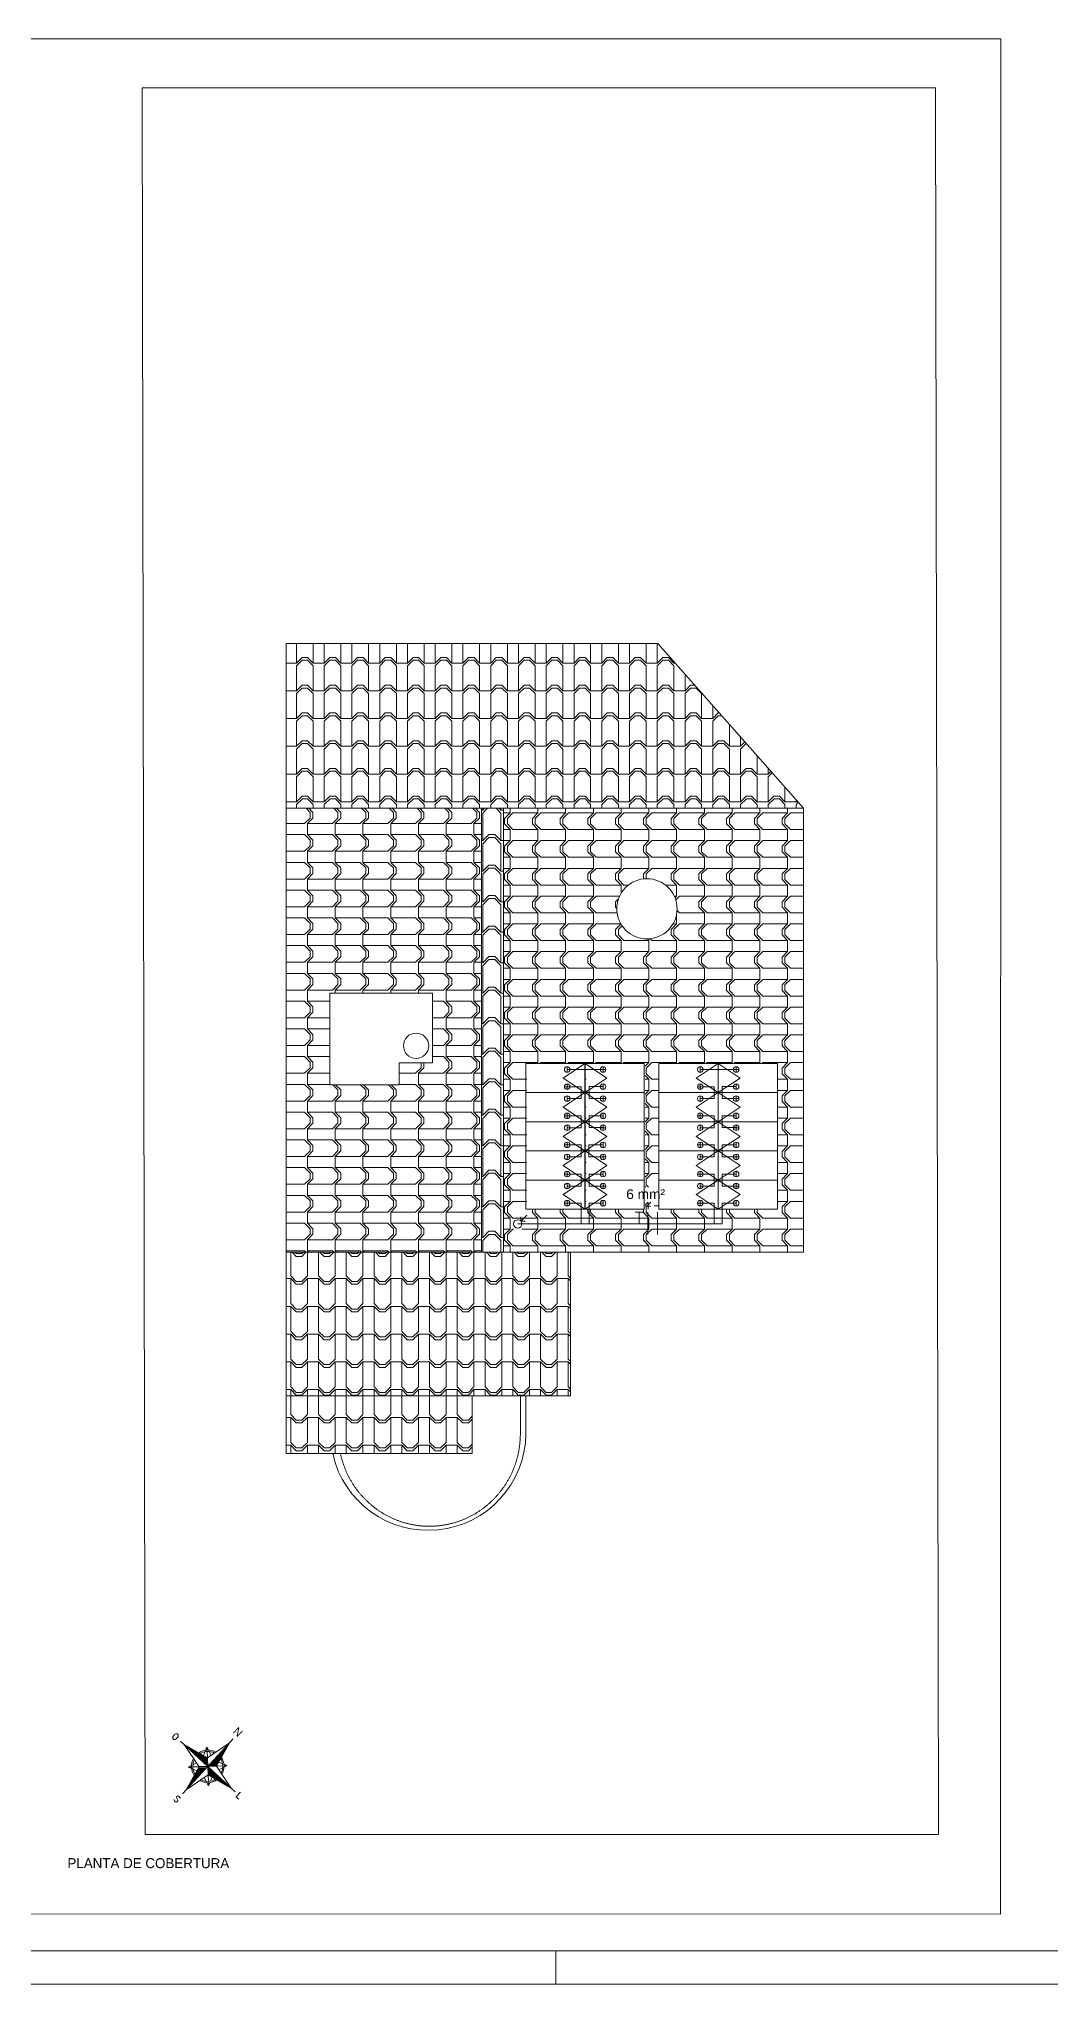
# Model space of a CAD drawing. Header units: centimetres. Extents: x -31425 to 547589, y -58792 to 172981.
# Drawn here: x 51111 to 87549, y 3453 to 73554 of the extents above; entities that cross this region are included whole.
import ezdxf

# ---------------------------------------------------------------- set-up
doc = ezdxf.new("R2010")
doc.units = ezdxf.units.CM
doc.layers.get('0').update_dxf_attribs({"color": 4})
for name, color, linetype in [('01', 1, 'Continuous'), ('Legenda_eletrica_predial|ELETRICA', 2, 'Continuous'), ('WY-LEGENDA_TEXTO', 2, 'Continuous')]:
    doc.layers.add(name, color=color, linetype=linetype)
doc.layers.add('AR-EQP-ACN', color=2, linetype='Continuous', lineweight=20)
doc.styles.add('arial', font='arial.ttf')
doc.styles.add('GOTHICE', font='gothice')
doc.styles.add('ROMANS', font='romans.shx', dxfattribs={"width": 1.5})

# ---------------------------------------------------------------- blocks, each defined once
blk = doc.blocks.new('*X110')
at = {"color": 0}
for p, q in [((0.003, 0.586), (0.005, 0.588)), ((0.003, 0.56), (0.01, 0.567)), ((0.003, 0.533), (0.015, 0.545)), ((0.003, 0.507), (0.02, 0.524)), ((0.003, 0.48), (0.025, 0.502)), ((0.003, 0.454), (0.03, 0.481)), ((0.003, 0.427), (0.035, 0.459)), ((0.003, 0.4), (0.04, 0.438)), ((0.003, 0.374), (0.045, 0.416)), ((0.003, 0.347), (0.05, 0.395)), ((0.003, 0.321), (0.055, 0.373)), ((0.003, 0.294), (0.06, 0.352)), ((0.003, 0.268), (0.065, 0.33)), ((0.003, 0.241), (0.07, 0.309)), ((0.003, 0.215), (0.075, 0.287)), ((0.003, 0.188), (0.08, 0.266)), ((0.003, 0.162), (0.085, 0.244)), ((0.003, 0.135), (0.09, 0.223)), ((0.003, 0.109), (0.095, 0.201)), ((0.003, 0.082), (0.1, 0.18)), ((0.003, 0.056), (0.105, 0.158)), ((0.003, 0.029), (0.11, 0.137)), ((0.003, 0.003), (0.115, 0.115))]:
    blk.add_line(p, q, dxfattribs=at)

msp = doc.modelspace()

# ---------------------------------------------------------------- hatches: boundary and pattern name
at = {"layer": '01', "lineweight": 5}
h = msp.add_hatch(dxfattribs=at)
h.set_pattern_fill('041', color=30, scale=1000, style=0, pattern_type=2)
h.set_pattern_definition([(45, (-19607.5, -5938.9), (-1000, 1000), [282.843, -1131.37]), (135, (-19007.5, -5938.9), (-1000, -1000), [282.843, -1131.37]), (45, (-19607.5, -5038.9), (-1000, 1000), [282.843, -1131.37]), (135, (-19007.5, -5038.9), (-1000, -1000), [282.843, -1131.37]), (45, (-19607.5, -4938.9), (-1000, 1000), [282.843, -1131.37]), (135, (-19007.5, -4938.9), (-1000, -1000), [282.843, -1131.37]), (45, (-19607.5, -4038.9), (-1000, 1000), [282.843, -1131.37]), (135, (-19007.5, -4038.9), (-1000, -1000), [282.843, -1131.37]), (0, (-19407.5, -4838.9), (0, 1000), [200, -800]), (0, (-19407.5, -5738.9), (0, 1000), [200, -800]), (90, (-19607.5, -5938.9), (-1000, 6e-14), [900, -100]), (90, (-19007.5, -5938.9), (-1000, 6e-14), [900, -100]), (0, (-19007.5, -5938.9), (0, 1000), [400, -600]), (0, (-19007.5, -4938.9), (0, 1000), [400, -600])])
h.paths.add_polyline_path([(60026.352, 51763.22), (73411.194, 51763.22), (78667.497, 45825.655), (60026.352, 45825.655)])
h = msp.add_hatch(dxfattribs=at)
h.set_pattern_fill('041', color=30, scale=1000, angle=270, style=0, pattern_type=2)
h.set_pattern_definition([(315, (6786.3, -3123.9), (1000, 1000), [282.843, -1131.37]), (45, (6786.3, -3723.9), (-1000, 1000), [282.843, -1131.37]), (315, (7686.3, -3123.9), (1000, 1000), [282.843, -1131.37]), (45, (7686.3, -3723.9), (-1000, 1000), [282.843, -1131.37]), (315, (7786.3, -3123.9), (1000, 1000), [282.843, -1131.37]), (45, (7786.3, -3723.9), (-1000, 1000), [282.843, -1131.37]), (315, (8686.3, -3123.9), (1000, 1000), [282.843, -1131.37]), (45, (8686.3, -3723.9), (-1000, 1000), [282.843, -1131.37]), (270, (7886.3, -3323.9), (1000, -2e-13), [200, -800]), (270, (6986.3, -3323.9), (1000, -2e-13), [200, -800]), (360, (6786.3, -3123.9), (2e-13, 1000), [900, -100]), (360, (6786.3, -3723.9), (2e-13, 1000), [900, -100]), (270, (6786.3, -3723.9), (1000, -2e-13), [400, -600]), (270, (7786.3, -3723.9), (1000, -2e-13), [400, -600])])
h.paths.add_polyline_path([(60026.352, 45825.655), (67061.443, 45825.655), (67061.443, 29825.655), (60026.352, 29825.655)])
h.paths.add_polyline_path([(65156.713, 37269.036, 1), (64246.112, 37269.036, 1)], flags=16)
edge = h.paths.add_edge_path()
edge.add_arc((64701.413, 37269.036), 455.3, 0, 360)
h.paths.add_polyline_path([(61592.838, 35859.356), (64092.838, 35859.356), (64092.838, 36659.356), (65292.838, 36659.356), (65292.838, 39159.356), (61592.838, 39159.356)])
h = msp.add_hatch(dxfattribs=at)
h.set_pattern_fill('041', color=30, scale=1100, style=0, pattern_type=2)
h.set_pattern_definition([(45, (-8798.4, -5938.9), (-1100, 1100), [311.127, -1244.508]), (135, (-8138.4, -5938.9), (-1100, -1100), [311.127, -1244.508]), (45, (-8798.4, -4948.9), (-1100, 1100), [311.127, -1244.508]), (135, (-8138.4, -4948.9), (-1100, -1100), [311.127, -1244.508]), (45, (-8798.4, -4838.9), (-1100, 1100), [311.127, -1244.508]), (135, (-8138.4, -4838.9), (-1100, -1100), [311.127, -1244.508]), (45, (-8798.4, -3848.9), (-1100, 1100), [311.127, -1244.508]), (135, (-8138.4, -3848.9), (-1100, -1100), [311.127, -1244.508]), (0, (-8578.4, -4728.9), (0, 1100), [220, -880]), (0, (-8578.4, -5718.9), (0, 1100), [220, -880]), (90, (-8798.4, -5938.9), (-1100, 7e-14), [990, -110]), (90, (-8138.4, -5938.9), (-1100, 7e-14), [990, -110]), (0, (-8138.4, -5938.9), (0, 1100), [440, -660]), (0, (-8138.4, -4838.9), (0, 1100), [440, -660])])
h.paths.add_polyline_path([(67061.443, 45825.655), (67849.188, 45825.655), (67849.188, 29825.655), (67061.443, 29825.655)])
h = msp.add_hatch(dxfattribs=at)
h.set_pattern_fill('041', color=30, scale=1000, angle=90, style=0, pattern_type=2)
h.set_pattern_definition([(135, (3091.6, -5938.9), (-1000, -1000), [282.843, -1131.37]), (225, (3091.6, -5338.9), (1000, -1000), [282.843, -1131.37]), (135, (2191.6, -5938.9), (-1000, -1000), [282.843, -1131.37]), (225, (2191.6, -5338.9), (1000, -1000), [282.843, -1131.37]), (135, (2091.6, -5938.9), (-1000, -1000), [282.843, -1131.37]), (225, (2091.6, -5338.9), (1000, -1000), [282.843, -1131.37]), (135, (1191.6, -5938.9), (-1000, -1000), [282.843, -1131.37]), (225, (1191.6, -5338.9), (1000, -1000), [282.843, -1131.37]), (90, (1991.6, -5738.9), (-1000, 6e-14), [200, -800]), (90, (2891.6, -5738.9), (-1000, 6e-14), [200, -800]), (180, (3091.6, -5938.9), (-1e-13, -1000), [900, -100]), (180, (3091.6, -5338.9), (-1e-13, -1000), [900, -100]), (90, (3091.6, -5338.9), (-1000, 6e-14), [400, -600]), (90, (2091.6, -5338.9), (-1000, 6e-14), [400, -600])])
h.paths.add_polyline_path([(67849.188, 45825.655), (78667.497, 45825.655), (78667.497, 29825.655), (70267.245, 29825.655), (67849.188, 29825.655)])
h.paths.add_polyline_path([(68466.948, 30794.669, 5.038324919), (68510.882, 30688.853), (73008.831, 30696.36), (73348.832, 30696.927), (76237.639, 30701.748), (76237.639, 31379.329), (77723.725, 31379.329), (77723.725, 32429.329), (77723.725, 33479.329), (77723.725, 34529.329), (77723.725, 35579.329), (77723.725, 36629.329), (75593.725, 36629.329), (75593.725, 36413.972), (75585.751, 36413.972), (75585.751, 36629.329), (73455.751, 36629.329), (73455.751, 35579.329), (73455.751, 34529.329), (73455.751, 33479.329), (73455.751, 32429.329), (73455.751, 32176.092), (72960.46, 32176.092), (72960.46, 32440.263), (72960.46, 33490.263), (72960.46, 34540.263), (72960.46, 35590.263), (72960.46, 36640.263), (70830.46, 36640.263), (70830.46, 36424.906), (70822.487, 36424.906), (70822.487, 36640.263), (68692.487, 36640.263), (68692.487, 35590.263), (68692.487, 34540.263), (68692.487, 33490.263), (68692.487, 32440.263), (68692.487, 31390.263), (70178.573, 31390.263), (70822.487, 31390.263), (70822.487, 32440.263), (70822.487, 33490.263), (70822.487, 34540.263), (70822.487, 35590.263), (70822.487, 36424.906), (70830.46, 36424.906), (70830.46, 35590.263), (70830.46, 34540.263), (70830.46, 33490.263), (70830.46, 32440.263), (70830.46, 31390.263), (71474.374, 31390.263), (72960.46, 31390.263), (72960.46, 31429.051), (72960.46, 31636.661), (73455.751, 31636.661), (73455.751, 31379.329), (74941.837, 31379.329), (75585.751, 31379.329), (75585.751, 32429.329), (75585.751, 33479.329), (75585.751, 34529.329), (75585.751, 35579.329), (75585.751, 36413.972), (75593.725, 36413.972), (75593.725, 35579.329), (75593.725, 34529.329), (75593.725, 33479.329), (75593.725, 32429.329), (75593.725, 31379.329), (76237.639, 31379.329), (76237.639, 30701.748), (73348.832, 30696.927), (73008.831, 30696.36), (68510.882, 30688.853, 0.198478664)], flags=16)
h.paths.add_polyline_path([(74106.981, 42204.715, 1), (71936.443, 42204.715, 1)], flags=16)
h = msp.add_hatch(dxfattribs=at)
h.set_pattern_fill('041', color=30, scale=1000, angle=180, style=0, pattern_type=2)
h.set_pattern_definition([(225, (6786.3, -3123.9), (1000, -1000), [282.843, -1131.37]), (315, (6186.3, -3123.9), (1000, 1000), [282.843, -1131.37]), (225, (6786.3, -4023.9), (1000, -1000), [282.843, -1131.37]), (315, (6186.3, -4023.9), (1000, 1000), [282.843, -1131.37]), (225, (6786.3, -4123.9), (1000, -1000), [282.843, -1131.37]), (315, (6186.3, -4123.9), (1000, 1000), [282.843, -1131.37]), (225, (6786.3, -5023.9), (1000, -1000), [282.843, -1131.37]), (315, (6186.3, -5023.9), (1000, 1000), [282.843, -1131.37]), (180, (6586.3, -4223.9), (-1e-13, -1000), [200, -800]), (180, (6586.3, -3323.9), (-1e-13, -1000), [200, -800]), (270, (6786.3, -3123.9), (1000, -2e-13), [900, -100]), (270, (6186.3, -3123.9), (1000, -2e-13), [900, -100]), (180, (6186.3, -3123.9), (-1e-13, -1000), [400, -600]), (180, (6186.3, -4123.9), (-1e-13, -1000), [400, -600])])
h.paths.add_polyline_path([(60026.352, 29825.655), (70267.245, 29825.655), (70267.245, 24658.591), (66724.803, 24658.591), (60026.352, 24658.591)])
h.paths.add_polyline_path([(60026.352, 24658.591), (66724.803, 24658.591), (66724.803, 22570.825), (60026.352, 22570.825)])

# ---------------------------------------------------------------- linework, layer by layer
at = {"lineweight": 5}
for p, q in [((20159.67, 73553.808), (85778.89, 73554.172)), ((85764.385, 5974.498), (85778.89, 73554.172)), ((20151.194, 5988.581), (85764.385, 5974.498)), ((18860.195, 4653.479), (157340.195, 4653.479)), ((69740.195, 3453.479), (69740.195, 4653.479)), ((15860.195, 3453.479), (158540.195, 3453.479))]:
    msp.add_line(p, q, dxfattribs=at)
at = {"color": 5, "lineweight": 5}
for p, q in [((73060.107, 31592.995), (73060.107, 31384.098)), ((72882.036, 31268.031), (72602.684, 31268.031)), ((72738.967, 31268.031), (72738.967, 30867.381)), ((73060.107, 31488.547), (72966.009, 31488.547)), ((73059.173, 31269.284), (73059.173, 30467.985)), ((73060.107, 31488.547), (73154.204, 31488.547)), ((73277.943, 31496.074), (73461.433, 31496.074)), ((73399.174, 31269.284), (73399.174, 30467.985))]:
    msp.add_line(p, q, dxfattribs=at)
at = {"color": 252, "lineweight": 5}
for p, q in [((56207.628, 12213.274), (58183.651, 10385.095)), ((56281.549, 10311.173), (58109.729, 12287.196)), ((57168.355, 12001.228), (57172.815, 11886.486)), ((56493.595, 11271.901), (56608.337, 11276.36)), ((56656.373, 11278.227), (56886.036, 11287.152)), ((56886.036, 11287.152), (57505.242, 11311.217)), ((57174.681, 11838.451), (57183.607, 11608.787)), ((57207.671, 10989.582), (57183.607, 11608.787)), ((57734.905, 11320.142), (57505.242, 11311.217)), ((57897.683, 11326.468), (57782.941, 11322.009)), ((57216.597, 10759.918), (57207.671, 10989.582)), ((57222.923, 10597.141), (57218.463, 10711.883))]:
    msp.add_line(p, q, dxfattribs=at)
for points in [[(56886.036, 11287.152), (56348.772, 12082.69), (57183.607, 11608.787), (57979.145, 12146.051), (57505.242, 11311.217), (58042.506, 10515.679), (57207.671, 10989.582), (56412.134, 10452.317), (56886.036, 11287.152)], [(57225.992, 11886.145), (57168.355, 12001.228), (57119.824, 11882.019)], [(56608.678, 11329.537), (56493.595, 11271.901), (56612.804, 11223.37)], [(56794.546, 11422.624), (56658.823, 11354.651)], [(57098.678, 11830.076), (57041.443, 11689.488)], [(57319.079, 11700.278), (57251.106, 11836)], [(57726.531, 11396.146), (57585.942, 11453.38)], [(57596.732, 11175.745), (57732.455, 11243.718)], [(57782.6, 11268.832), (57897.683, 11326.468), (57778.474, 11374.999)], [(56664.747, 11202.223), (56805.336, 11144.989)], [(57072.199, 10898.091), (57140.172, 10762.369)], [(57165.286, 10712.224), (57222.923, 10597.141), (57271.454, 10716.35)], [(57292.6, 10768.293), (57349.835, 10908.881)]]:
    msp.add_lwpolyline(points, dxfattribs=at)
at = {"color": 251, "lineweight": 5}
msp.add_arc((65138.867, 23328.941), 3521.466, 192.43220623, 359.1663078, dxfattribs=at)
at = {"color": 252, "lineweight": 5}
for radius, start, end in [(587.745, 150.64810395, 213.80305341), (539.673, 153.23564846, 211.2155089), (587.745, 60.64810395, 123.80305341), (539.673, 63.23564846, 121.2155089), (539.673, 333.23564846, 31.2155089), (587.745, 330.64810395, 33.80305341), (587.745, 240.64810395, 303.80305341), (539.673, 243.23564846, 301.2155089)]:
    msp.add_arc((57195.639, 11299.184), radius, start, end, dxfattribs=at)
at = {"color": 251, "lineweight": 5}
msp.add_open_spline([(61976.651, 22570.825), (61978.252, 22563.429), (61983.687, 22538.727), (61993.401, 22496.82), (62006.221, 22445.215), (62019.85, 22393.826), (62034.283, 22342.665), (62049.517, 22291.746), (62065.548, 22241.081), (62082.372, 22190.684), (62099.985, 22140.567), (62118.382, 22090.743), (62137.558, 22041.225), (62157.508, 21992.025), (62178.228, 21943.156), (62199.712, 21894.63), (62221.954, 21846.46), (62244.948, 21798.658), (62268.689, 21751.237), (62293.171, 21704.208), (62318.387, 21657.582), (62344.331, 21611.373), (62370.996, 21565.592), (62398.376, 21520.251), (62426.462, 21475.36), (62455.249, 21430.932), (62484.728, 21386.977), (62514.893, 21343.508), (62545.734, 21300.534), (62577.245, 21258.067), (62609.418, 21216.118), (62642.243, 21174.697), (62675.713, 21133.815), (62709.819, 21093.481), (62744.553, 21053.707), (62779.905, 21014.503), (62815.866, 20975.878), (62852.427, 20937.842), (62889.58, 20900.405), (62927.313, 20863.575), (62965.619, 20827.364), (63004.486, 20791.779), (63043.905, 20756.829), (63083.866, 20722.525), (63124.359, 20688.873), (63165.373, 20655.883), (63206.898, 20623.563), (63248.923, 20591.921), (63291.438, 20560.964), (63334.431, 20530.702), (63377.892, 20501.142), (63421.81, 20472.29), (63466.174, 20444.154), (63510.972, 20416.742), (63556.193, 20390.06), (63601.825, 20364.115), (63647.856, 20338.913), (63694.276, 20314.461), (63741.072, 20290.765), (63788.232, 20267.83), (63835.745, 20245.664), (63883.598, 20224.27), (63931.779, 20203.655), (63980.277, 20183.823), (64029.077, 20164.78), (64078.169, 20146.531), (64127.54, 20129.08), (64177.178, 20112.431), (64227.068, 20096.588), (64277.2, 20081.556), (64327.561, 20067.338), (64378.137, 20053.939), (64428.915, 20041.36), (64479.884, 20029.606), (64531.03, 20018.678), (64582.34, 20008.581), (64633.801, 19999.317), (64685.4, 19990.887), (64737.124, 19983.294), (64788.961, 19976.541), (64840.896, 19970.627), (64892.916, 19965.556), (64945.01, 19961.328), (64997.163, 19957.944), (65049.362, 19955.406), (65101.594, 19953.713), (65153.845, 19952.866), (65206.104, 19952.866), (65258.356, 19953.713), (65310.588, 19955.406), (65362.787, 19957.944), (65414.939, 19961.328), (65467.033, 19965.556), (65519.054, 19970.627), (65570.989, 19976.541), (65622.825, 19983.294), (65674.549, 19990.887), (65726.148, 19999.317), (65777.609, 20008.581), (65828.919, 20018.678), (65880.065, 20029.606), (65931.034, 20041.36), (65981.813, 20053.939), (66032.389, 20067.338), (66082.749, 20081.556), (66132.881, 20096.588), (66182.772, 20112.431), (66232.409, 20129.08), (66281.78, 20146.531), (66330.872, 20164.78), (66379.673, 20183.823), (66428.17, 20203.655), (66476.351, 20224.27), (66524.204, 20245.664), (66571.717, 20267.83), (66618.877, 20290.765), (66665.673, 20314.461), (66712.093, 20338.913), (66758.125, 20364.115), (66803.757, 20390.06), (66848.977, 20416.742), (66893.775, 20444.154), (66938.139, 20472.29), (66982.057, 20501.142), (67025.518, 20530.702), (67068.512, 20560.964), (67111.026, 20591.921), (67153.052, 20623.563), (67194.577, 20655.883), (67235.591, 20688.873), (67276.083, 20722.525), (67316.044, 20756.829), (67355.464, 20791.779), (67394.331, 20827.364), (67432.636, 20863.575), (67470.37, 20900.405), (67507.522, 20937.842), (67544.083, 20975.878), (67580.045, 21014.503), (67615.397, 21053.707), (67650.13, 21093.481), (67684.236, 21133.815), (67717.706, 21174.697), (67750.532, 21216.118), (67782.704, 21258.067), (67814.215, 21300.534), (67845.057, 21343.508), (67875.221, 21386.977), (67904.7, 21430.932), (67933.487, 21475.36), (67961.574, 21520.251), (67988.953, 21565.592), (68015.618, 21611.373), (68041.562, 21657.582), (68066.778, 21704.208), (68091.26, 21751.237), (68115.001, 21798.658), (68137.996, 21846.46), (68160.238, 21894.63), (68181.721, 21943.156), (68202.441, 21992.025), (68222.391, 22041.225), (68241.567, 22090.743), (68259.964, 22140.567), (68277.577, 22190.684), (68294.401, 22241.081), (68310.432, 22291.746), (68325.666, 22342.665), (68340.1, 22393.826), (68353.728, 22445.215), (68366.548, 22496.82), (68378.557, 22548.626), (68389.751, 22600.622), (68400.127, 22652.793), (68409.683, 22705.126), (68418.417, 22757.609), (68426.326, 22810.227), (68433.407, 22862.967), (68439.66, 22915.815), (68445.082, 22968.758), (68449.673, 23021.784), (68453.43, 23074.877), (68456.357, 23128.024), (68458.433, 23181.212), (68459.733, 23234.428), (68459.894, 23269.914), (68459.975, 23287.657), (68459.975, 23287.657), (68459.975, 23287.657), (68459.975, 23287.657)], degree=3, knots=[722.280942645, 722.280942645, 722.280942645, 722.280942645, 744.980908008, 798.159052585, 851.330119965, 904.493677429, 957.649299692, 1010.796569337, 1063.935077222, 1117.064422901, 1170.184215018, 1223.294071705, 1276.393620968, 1329.482501057, 1382.560360841, 1435.626860158, 1488.681670165, 1541.724473674, 1594.754965474, 1647.772852648, 1700.777854874, 1753.769704714, 1806.748147896, 1859.712943576, 1912.663864589, 1965.600697696, 2018.523243803, 2071.431318177, 2124.324750645, 2177.203385775, 2230.067083051, 2282.915717028, 2335.749177469, 2388.567369474, 2441.370213589, 2494.157645905, 2546.929618132, 2599.686097667, 2652.427067641, 2705.152526954, 2757.862490288, 2810.556988108, 2863.236066648, 2915.89978788, 2968.548229463, 3021.181484679, 3073.799662355, 3126.402886767, 3178.991297522, 3231.565049434, 3284.124312378, 3336.669271128, 3389.200125182, 3441.717088569, 3494.220389641, 3546.710270849, 3599.186988508, 3651.65081254, 3704.102026208, 3756.540925833, 3808.967820498, 3861.383031735, 3913.786893204, 3966.179750353, 4018.561960069, 4070.933890312, 4123.295919742, 4175.648437332, 4227.991841966, 4280.326542031, 4332.652954997, 4384.971506984, 4437.282632323, 4489.586773106, 4541.884378727, 4594.175905415, 4646.461815759, 4698.742578229, 4751.018666682, 4803.290559874, 4855.558740955, 4907.823696964, 4960.085918322, 5012.345898318, 5064.60413259, 5116.861118605, 5169.117355144, 5221.373341769, 5273.629578307, 5325.886564323, 5378.144798595, 5430.404778591, 5482.666999949, 5534.931955958, 5587.200137039, 5639.472030231, 5691.748118684, 5744.028881153, 5796.314791498, 5848.606318186, 5900.903923807, 5953.20806459, 6005.519189929, 6057.837741916, 6110.164154882, 6162.498854947, 6214.842259581, 6267.194777171, 6319.556806601, 6371.928736844, 6424.31094656, 6476.703803709, 6529.107665178, 6581.522876415, 6633.94977108, 6686.388670705, 6738.839884373, 6791.303708405, 6843.780426064, 6896.270307272, 6948.773608344, 7001.290571731, 7053.821425785, 7106.366384535, 7158.925647479, 7211.499399391, 7264.087810146, 7316.691034558, 7369.309212234, 7421.94246745, 7474.590909033, 7527.254630265, 7579.933708805, 7632.628206625, 7685.338169959, 7738.063629272, 7790.804599246, 7843.561078781, 7896.333051008, 7949.120483324, 8001.923327439, 8054.741519444, 8107.574979885, 8160.423613862, 8213.287311138, 8266.165946268, 8319.059378735, 8371.967453109, 8424.889999217, 8477.826832324, 8530.777753337, 8583.742549017, 8636.720992199, 8689.712842039, 8742.717844265, 8795.735731439, 8848.766223239, 8901.809026748, 8954.863836755, 9007.930336072, 9061.008195856, 9114.097075945, 9167.196625208, 9220.306481895, 9273.426274012, 9326.555619691, 9379.694127576, 9432.84139722, 9485.997019484, 9539.160576947, 9592.331644328, 9645.509788905, 9698.694570952, 9751.885544174, 9805.082256151, 9858.284248791, 9911.491058781, 9964.702218046, 10017.917254217, 10071.135691094, 10124.357049122, 10177.58084586, 10230.806596459, 10284.033814145, 10337.262010693, 10390.490696913, 10390.490696913, 10390.490696913, 10390.508825361, 10390.508825361, 10390.508825361, 10390.508825361], dxfattribs=at)
at = {"layer": '01', "color": 30, "lineweight": 5}
for p, q in [((78667.497, 45825.655), (73411.194, 51763.22)), ((67061.443, 29825.655), (67061.443, 45825.655)), ((67849.188, 29825.655), (67849.188, 45825.655))]:
    msp.add_line(p, q, dxfattribs=at)
at = {"layer": '01', "color": 251, "lineweight": 5}
for p, q in [((68658.981, 36629.329), (68658.981, 35579.329)), ((70788.981, 36629.329), (68658.981, 36629.329)), ((70788.981, 36629.329), (70004.11, 36104.329)), ((70788.981, 35579.329), (70788.981, 36629.329)), ((72926.954, 36629.329), (70796.954, 36629.329)), ((70796.954, 36629.329), (70796.954, 35579.329)), ((71581.825, 36104.329), (70796.954, 36629.329)), ((72926.954, 35579.329), (72926.954, 36629.329)), ((73455.751, 36629.329), (73455.751, 35579.329)), ((75585.751, 36629.329), (73455.751, 36629.329)), ((75585.751, 36629.329), (74800.88, 36104.329)), ((75585.751, 35579.329), (75585.751, 36629.329)), ((77723.725, 36629.329), (75593.725, 36629.329)), ((75593.725, 36629.329), (75593.725, 35579.329)), ((76378.596, 36104.329), (75593.725, 36629.329)), ((77723.725, 35579.329), (77723.725, 36629.329)), ((70004.11, 36104.329), (70788.981, 35579.329)), ((70796.954, 35579.329), (71581.825, 36104.329)), ((74800.88, 36104.329), (75585.751, 35579.329)), ((75593.725, 35579.329), (76378.596, 36104.329)), ((68658.981, 35579.329), (70788.981, 35579.329)), ((68658.981, 35579.329), (68658.981, 34529.329)), ((70788.981, 35579.329), (68658.981, 35579.329)), ((70788.981, 35579.329), (70004.11, 35054.329)), ((70004.11, 35054.329), (70788.981, 34529.329)), ((70788.981, 34529.329), (70788.981, 35579.329)), ((70796.954, 35579.329), (72926.954, 35579.329)), ((72926.954, 35579.329), (70796.954, 35579.329)), ((70796.954, 35579.329), (70796.954, 34529.329)), ((71581.825, 35054.329), (70796.954, 35579.329)), ((70796.954, 34529.329), (71581.825, 35054.329)), ((72926.954, 34529.329), (72926.954, 35579.329)), ((73455.751, 35579.329), (75585.751, 35579.329)), ((73455.751, 35579.329), (73455.751, 34529.329)), ((75585.751, 35579.329), (73455.751, 35579.329)), ((75585.751, 35579.329), (74800.88, 35054.329)), ((74800.88, 35054.329), (75585.751, 34529.329)), ((75585.751, 34529.329), (75585.751, 35579.329)), ((75593.725, 35579.329), (77723.725, 35579.329)), ((77723.725, 35579.329), (75593.725, 35579.329)), ((75593.725, 35579.329), (75593.725, 34529.329)), ((76378.596, 35054.329), (75593.725, 35579.329)), ((75593.725, 34529.329), (76378.596, 35054.329)), ((77723.725, 34529.329), (77723.725, 35579.329)), ((68658.981, 34529.329), (68658.981, 33479.329)), ((70788.981, 34529.329), (68658.981, 34529.329)), ((68658.981, 34529.329), (70788.981, 34529.329)), ((70788.981, 34529.329), (70004.11, 34004.329)), ((70788.981, 33479.329), (70788.981, 34529.329)), ((72926.954, 34529.329), (70796.954, 34529.329)), ((70796.954, 34529.329), (70796.954, 33479.329)), ((71581.825, 34004.329), (70796.954, 34529.329)), ((70796.954, 34529.329), (72926.954, 34529.329)), ((72926.954, 33479.329), (72926.954, 34529.329)), ((73455.751, 34529.329), (73455.751, 33479.329)), ((75585.751, 34529.329), (73455.751, 34529.329)), ((73455.751, 34529.329), (75585.751, 34529.329)), ((75585.751, 34529.329), (74800.88, 34004.329)), ((75585.751, 33479.329), (75585.751, 34529.329)), ((77723.725, 34529.329), (75593.725, 34529.329)), ((75593.725, 34529.329), (75593.725, 33479.329)), ((76378.596, 34004.329), (75593.725, 34529.329)), ((75593.725, 34529.329), (77723.725, 34529.329)), ((77723.725, 33479.329), (77723.725, 34529.329)), ((70004.11, 34004.329), (70788.981, 33479.329)), ((70796.954, 33479.329), (71581.825, 34004.329)), ((74800.88, 34004.329), (75585.751, 33479.329)), ((75593.725, 33479.329), (76378.596, 34004.329)), ((68658.981, 33479.329), (68658.981, 32429.329)), ((70788.981, 33479.329), (68658.981, 33479.329)), ((68658.981, 33479.329), (70788.981, 33479.329)), ((70788.981, 33479.329), (70004.11, 32954.329)), ((70004.11, 32954.329), (70788.981, 32429.329)), ((70788.981, 32429.329), (70788.981, 33479.329)), ((70796.954, 33479.329), (72926.954, 33479.329)), ((72926.954, 33479.329), (70796.954, 33479.329)), ((70796.954, 33479.329), (70796.954, 32429.329)), ((71581.825, 32954.329), (70796.954, 33479.329)), ((70796.954, 32429.329), (71581.825, 32954.329)), ((72926.954, 32429.329), (72926.954, 33479.329)), ((73455.751, 33479.329), (73455.751, 32429.329)), ((75585.751, 33479.329), (73455.751, 33479.329)), ((73455.751, 33479.329), (75585.751, 33479.329)), ((75585.751, 33479.329), (74800.88, 32954.329)), ((74800.88, 32954.329), (75585.751, 32429.329)), ((75585.751, 32429.329), (75585.751, 33479.329)), ((75593.725, 33479.329), (77723.725, 33479.329)), ((77723.725, 33479.329), (75593.725, 33479.329)), ((75593.725, 33479.329), (75593.725, 32429.329)), ((76378.596, 32954.329), (75593.725, 33479.329)), ((75593.725, 32429.329), (76378.596, 32954.329)), ((77723.725, 32429.329), (77723.725, 33479.329)), ((68658.981, 32429.329), (68658.981, 31379.329)), ((70788.981, 32429.329), (68658.981, 32429.329)), ((68658.981, 32429.329), (70788.981, 32429.329)), ((70788.981, 32429.329), (70004.11, 31904.329)), ((70788.981, 31379.329), (70788.981, 32429.329)), ((70796.954, 32429.329), (72926.954, 32429.329)), ((72926.954, 32429.329), (70796.954, 32429.329)), ((70796.954, 32429.329), (70796.954, 31379.329)), ((71581.825, 31904.329), (70796.954, 32429.329)), ((72926.954, 31379.329), (72926.954, 32429.329)), ((73455.751, 32429.329), (73455.751, 31379.329)), ((75585.751, 32429.329), (73455.751, 32429.329)), ((73455.751, 32429.329), (75585.751, 32429.329)), ((75585.751, 32429.329), (74800.88, 31904.329)), ((75585.751, 31379.329), (75585.751, 32429.329)), ((75593.725, 32429.329), (77723.725, 32429.329)), ((77723.725, 32429.329), (75593.725, 32429.329)), ((75593.725, 32429.329), (75593.725, 31379.329)), ((76378.596, 31904.329), (75593.725, 32429.329)), ((77723.725, 31379.329), (77723.725, 32429.329)), ((70004.11, 31904.329), (70788.981, 31379.329)), ((70796.954, 31379.329), (71581.825, 31904.329)), ((74800.88, 31904.329), (75585.751, 31379.329)), ((75593.725, 31379.329), (76378.596, 31904.329)), ((68658.981, 31379.329), (70788.981, 31379.329)), ((70796.954, 31379.329), (72926.954, 31379.329)), ((73455.751, 31379.329), (75585.751, 31379.329)), ((75593.725, 31379.329), (77723.725, 31379.329)), ((68459.975, 23287.657), (68459.975, 24658.591)), ((68659.96, 23277.703), (68659.96, 24658.591))]:
    msp.add_line(p, q, dxfattribs=at)
at = {"layer": '01', "color": 168, "lineweight": 5}
for p, q in [((70145.067, 36513.972), (70145.067, 36313.972)), ((71440.868, 36313.972), (71440.868, 36513.972)), ((74941.837, 36513.972), (74941.837, 36313.972)), ((76237.639, 36313.972), (76237.639, 36513.972)), ((70245.067, 35794.685), (70045.067, 35794.685)), ((70145.067, 35894.685), (70145.067, 35694.685)), ((71340.868, 36413.972), (71540.868, 36413.972)), ((71440.868, 35694.685), (71440.868, 35894.685)), ((75041.837, 35794.685), (74841.837, 35794.685)), ((74941.837, 35894.685), (74941.837, 35694.685)), ((76137.639, 36413.972), (76337.639, 36413.972)), ((76237.639, 35694.685), (76237.639, 35894.685)), ((70145.067, 35463.972), (70145.067, 35263.972)), ((71340.868, 35363.972), (71540.868, 35363.972)), ((71440.868, 35263.972), (71440.868, 35463.972)), ((74941.837, 35463.972), (74941.837, 35263.972)), ((76137.639, 35363.972), (76337.639, 35363.972)), ((76237.639, 35263.972), (76237.639, 35463.972)), ((70245.067, 34744.685), (70045.067, 34744.685)), ((70145.067, 34844.685), (70145.067, 34644.685)), ((70145.067, 34413.972), (70145.067, 34213.972)), ((71440.868, 34644.685), (71440.868, 34844.685)), ((71440.868, 34213.972), (71440.868, 34413.972)), ((75041.837, 34744.685), (74841.837, 34744.685)), ((74941.837, 34844.685), (74941.837, 34644.685)), ((74941.837, 34413.972), (74941.837, 34213.972)), ((76237.639, 34644.685), (76237.639, 34844.685)), ((76237.639, 34213.972), (76237.639, 34413.972)), ((70245.067, 33694.685), (70045.067, 33694.685)), ((70145.067, 33794.685), (70145.067, 33594.685)), ((71340.868, 34313.972), (71540.868, 34313.972)), ((71440.868, 33594.685), (71440.868, 33794.685)), ((75041.837, 33694.685), (74841.837, 33694.685)), ((74941.837, 33794.685), (74941.837, 33594.685)), ((76137.639, 34313.972), (76337.639, 34313.972)), ((76237.639, 33594.685), (76237.639, 33794.685)), ((70145.067, 33363.972), (70145.067, 33163.972)), ((71340.868, 33263.972), (71540.868, 33263.972)), ((71440.868, 33163.972), (71440.868, 33363.972)), ((74941.837, 33363.972), (74941.837, 33163.972)), ((76137.639, 33263.972), (76337.639, 33263.972)), ((76237.639, 33163.972), (76237.639, 33363.972)), ((70245.067, 32644.685), (70045.067, 32644.685)), ((70145.067, 32744.685), (70145.067, 32544.685)), ((70145.067, 32313.972), (70145.067, 32113.972)), ((71440.868, 32544.685), (71440.868, 32744.685)), ((71440.868, 32113.972), (71440.868, 32313.972)), ((75041.837, 32644.685), (74841.837, 32644.685)), ((74941.837, 32744.685), (74941.837, 32544.685)), ((74941.837, 32313.972), (74941.837, 32113.972)), ((76237.639, 32544.685), (76237.639, 32744.685)), ((76237.639, 32113.972), (76237.639, 32313.972)), ((70245.067, 31594.685), (70045.067, 31594.685)), ((70145.067, 31694.685), (70145.067, 31494.685)), ((71340.868, 32213.972), (71540.868, 32213.972)), ((71440.868, 31494.685), (71440.868, 31694.685)), ((75041.837, 31594.685), (74841.837, 31594.685)), ((74941.837, 31694.685), (74941.837, 31494.685)), ((76137.639, 32213.972), (76337.639, 32213.972)), ((76237.639, 31494.685), (76237.639, 31694.685))]:
    msp.add_line(p, q, dxfattribs=at)
at = {"layer": '01', "color": 5, "lineweight": 5}
for p, q in [((70145.067, 36413.972), (71440.868, 36413.972)), ((70648.644, 35794.685), (70145.067, 35794.685)), ((70648.644, 35363.972), (70648.644, 35794.685)), ((71439.882, 35797.552), (70936.305, 35797.552)), ((70936.305, 35797.552), (70936.305, 35366.838)), ((74941.837, 36413.972), (76237.639, 36413.972)), ((75445.415, 35794.685), (74941.837, 35794.685)), ((75445.415, 35363.972), (75445.415, 35794.685)), ((76236.653, 35797.552), (75733.076, 35797.552)), ((75733.076, 35797.552), (75733.076, 35366.838)), ((70145.067, 35363.972), (70648.644, 35363.972)), ((70936.305, 35366.838), (71439.882, 35366.838)), ((74941.837, 35363.972), (75445.415, 35363.972)), ((75733.076, 35366.838), (76236.653, 35366.838)), ((70648.644, 34744.685), (70145.067, 34744.685)), ((70648.644, 34313.972), (70648.644, 34744.685)), ((71442.477, 34748.156), (70938.9, 34748.156)), ((70938.9, 34748.156), (70938.9, 34317.442)), ((75445.415, 34744.685), (74941.837, 34744.685)), ((75445.415, 34313.972), (75445.415, 34744.685)), ((76239.248, 34748.156), (75735.67, 34748.156)), ((75735.67, 34748.156), (75735.67, 34317.442)), ((70145.067, 34313.972), (70648.644, 34313.972)), ((70648.644, 33694.685), (70145.067, 33694.685)), ((70648.644, 33263.972), (70648.644, 33694.685)), ((71435.27, 33694.292), (70931.693, 33694.292)), ((70931.693, 33694.292), (70931.693, 33263.578)), ((70938.9, 34317.442), (71442.477, 34317.442)), ((74941.837, 34313.972), (75445.415, 34313.972)), ((75445.415, 33694.685), (74941.837, 33694.685)), ((75445.415, 33263.972), (75445.415, 33694.685)), ((76232.041, 33694.292), (75728.464, 33694.292)), ((75728.464, 33694.292), (75728.464, 33263.578)), ((75735.67, 34317.442), (76239.248, 34317.442)), ((70145.067, 33263.972), (70648.644, 33263.972)), ((70931.693, 33263.578), (71435.27, 33263.578)), ((74941.837, 33263.972), (75445.415, 33263.972)), ((75728.464, 33263.578), (76232.041, 33263.578)), ((70648.644, 32644.685), (70145.067, 32644.685)), ((70648.644, 32213.972), (70648.644, 32644.685)), ((71437.432, 32644.685), (70933.855, 32644.685)), ((70933.855, 32644.685), (70933.855, 32213.972)), ((75445.415, 32644.685), (74941.837, 32644.685)), ((75445.415, 32213.972), (75445.415, 32644.685)), ((76234.203, 32644.685), (75730.626, 32644.685)), ((75730.626, 32644.685), (75730.626, 32213.972)), ((70145.067, 32213.972), (70648.644, 32213.972)), ((70649.127, 31593.6), (70145.55, 31593.6)), ((70649.127, 31593.6), (70649.127, 30856)), ((70933.855, 32213.972), (71437.432, 32213.972)), ((71437.915, 31593.6), (70934.338, 31593.6)), ((70934.338, 31593.6), (70934.338, 30856)), ((74941.837, 32213.972), (75445.415, 32213.972)), ((75445.897, 31593.6), (74942.32, 31593.6)), ((75445.897, 31593.6), (75445.897, 30856)), ((75730.626, 32213.972), (76234.203, 32213.972)), ((76234.686, 31593.6), (75731.109, 31593.6)), ((75731.109, 31593.6), (75731.109, 30856)), ((75731.109, 30856), (68372.678, 30856))]:
    msp.add_line(p, q, dxfattribs=at)
at = {"layer": '01', "color": 30, "lineweight": 5}
msp.add_lwpolyline([(73411.194, 51763.22), (60026.352, 51763.22), (60026.352, 45825.655), (78667.497, 45825.655)], dxfattribs=at)
for points in [[(60026.352, 29825.655), (78667.497, 29825.655), (78667.497, 45825.655), (60026.352, 45825.655)], [(60026.352, 29825.655), (70267.245, 29825.655), (70267.245, 24658.591), (60026.352, 24658.591)], [(60026.352, 24658.591), (66724.803, 24658.591), (66724.803, 22570.825), (60026.352, 22570.825)]]:
    msp.add_lwpolyline(points, close=True, dxfattribs=at)
at = {"layer": '01', "color": 5, "lineweight": 5}
msp.add_lwpolyline([(61592.838, 35859.356), (64092.838, 35859.356), (64092.838, 36659.356), (65292.838, 36659.356), (65292.838, 39159.356), (61592.838, 39159.356), (61592.838, 35859.356)], dxfattribs=at)
for centre, radius in [((73021.712, 42204.715), 1085.269), ((64701.413, 37269.036), 455.3)]:
    msp.add_circle(centre, radius, dxfattribs=at)
at = {"layer": '01', "color": 168, "lineweight": 5}
for centre in [(70145.067, 36413.972), (71440.868, 36413.972), (74941.837, 36413.972), (76237.639, 36413.972), (70145.067, 35794.685), (71440.868, 35794.685), (74941.837, 35794.685), (76237.639, 35794.685), (70145.067, 35363.972), (71440.868, 35363.972), (74941.837, 35363.972), (76237.639, 35363.972), (70145.067, 34744.685), (70145.067, 34313.972), (71440.868, 34744.685), (71440.868, 34313.972), (74941.837, 34744.685), (74941.837, 34313.972), (76237.639, 34744.685), (76237.639, 34313.972), (70145.067, 33694.685), (71440.868, 33694.685), (74941.837, 33694.685), (76237.639, 33694.685), (70145.067, 33263.972), (71440.868, 33263.972), (74941.837, 33263.972), (76237.639, 33263.972), (70145.067, 32644.685), (70145.067, 32213.972), (71440.868, 32644.685), (71440.868, 32213.972), (74941.837, 32644.685), (74941.837, 32213.972), (76237.639, 32644.685), (76237.639, 32213.972), (70145.067, 31594.685), (71440.868, 31594.685), (74941.837, 31594.685), (76237.639, 31594.685)]:
    msp.add_circle(centre, 100, dxfattribs=at)
at = {"layer": 'AR-EQP-ACN', "color": 251, "lineweight": 5}
msp.add_lwpolyline([(54940.836, 8850.236), (54831.273, 71789.853), (83422.131, 71789.853), (83531.694, 8850.236)], close=True, dxfattribs=at)
at = {"layer": 'Legenda_eletrica_predial|ELETRICA', "color": 5, "lineweight": 5}
for q in [(68693.304, 31163.933), (68481.172, 31101.801), (68631.172, 30951.801)]:
    msp.add_line((68481.172, 30951.801), q, dxfattribs=at)
msp.add_circle((68369.104, 30849.901), 150, dxfattribs=at)

# ---------------------------------------------------------------- block references
at = {"color": 252, "lineweight": 5}
for p, xscale, yscale, zscale, rotation in [((57186.611, 11300.371), 1922.862823043132, 1922.862823043133, 1922.862823043133, 47.22557868039227), ((57196.825, 11308.213), 1922.862823043132, 1922.862823043132, 1922.862823043132, 317.2255786803922), ((57194.453, 11290.156), 1922.862823043133, 1922.862823043133, 1922.862823043133, 137.2255786803923), ((57204.667, 11297.998), 1922.862823043133, 1922.862823043133, 1922.862823043133, 227.2255786803922)]:
    msp.add_blockref('*X110', p, dxfattribs=dict(at, xscale=xscale, yscale=yscale, zscale=zscale, rotation=rotation))

# ---------------------------------------------------------------- texts
at = {"color": 251, "lineweight": 5, "style": 'GOTHICE'}
msp.add_text('N', height=288.429, rotation=317.22557868, dxfattribs=at).set_placement((58085.394, 12530.211))
at = {"color": 252, "lineweight": 5, "style": 'ROMANS'}
for s, p in [('O', (55876.049, 12361.371)), ('S', (55939.048, 10106.667)), ('L', (58186.529, 10225.536))]:
    msp.add_text(s, height=230.744, rotation=317.22557868, dxfattribs=at).set_placement(p)
at = {"lineweight": 5}
msp.add_text('PLANTA DE COBERTURA', height=360, dxfattribs=at).set_placement((52139.438, 7631.898))
at = {"layer": 'WY-LEGENDA_TEXTO', "color": 251, "linetype": 'Continuous', "lineweight": 5, "style": 'arial'}
msp.add_text('6 mm²', height=352.8, dxfattribs=at).set_placement((72275.73, 31743.926))

doc.saveas('drawing.dxf')
